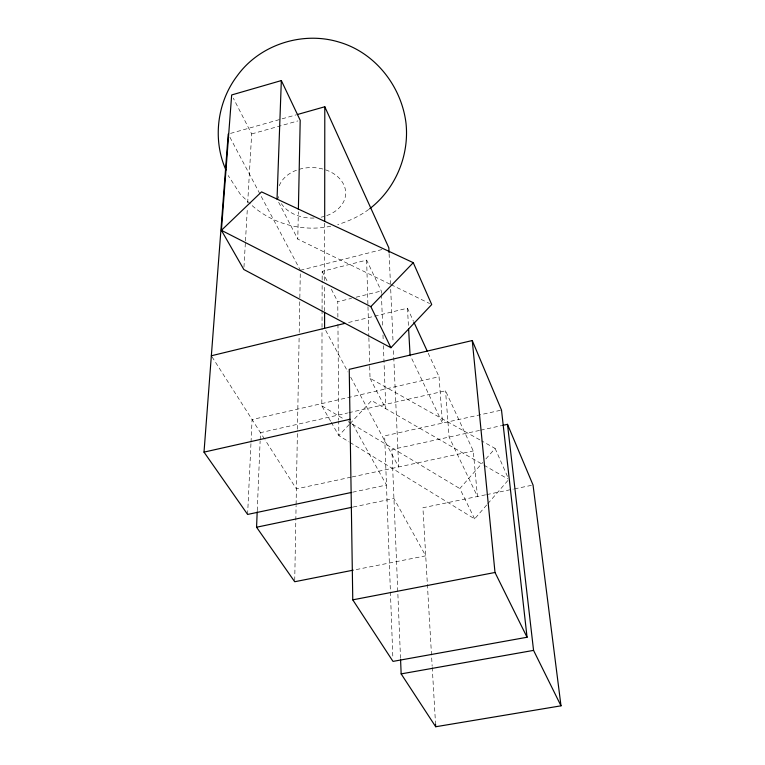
<?xml version="1.0" encoding="UTF-8"?>
<svg xmlns="http://www.w3.org/2000/svg" width="765" height="765" viewBox="0 0 765 765"><rect width="100%" height="100%" fill="white"/><g stroke="black" fill="none" stroke-linecap="round" stroke-linejoin="round"><path stroke-width="0.57" stroke-dasharray="3.83 2.87" d="M324.599 311.269L324.628 285.288M324.628 280.564L324.685 222.414M330.623 421.238L321.816 405.842L322.027 328.491M322.027 327.296L322.075 310.638M322.075 309.443L322.151 280.889M322.161 279.694L322.18 271.365L366.636 260.119L381.305 290.996L381.391 293.377M294.726 580.539L296.084 505.56M296.103 504.365L297.442 430.36M297.461 429.165L299.125 337.183M299.211 332.412L299.823 298.962M299.842 297.767L300.339 270.294L260.645 195.314M389.959 284.14L297.786 239.091L298.34 211.762M257.241 510.685L260.129 440.956M260.186 439.779L260.473 432.684L347.673 412.957M247.611 514.443L250.968 443.27M251.025 442.084L252.087 419.555L439.043 376.734L442.476 423.112L410.585 356.165M243.959 267.119L245.402 242.151M245.469 240.956L247.401 207.669M247.678 202.907L251.666 133.942L233.287 98.121M349.997 442.447L474.644 518.89L487.066 504.556M487.841 503.657L508.017 480.372M474.644 518.89L459.813 488.558L482.811 462.423M485.88 458.924L495.118 448.433L481.606 440.86M349.232 424.499L338.847 435.61L348.983 441.826M350.035 423.647L371.608 400.564L482.964 464.613M368.72 209.438C359.426 216.342 348.725 221.228 337.671 224.575M230.523 133.406L296.055 114.893M251.666 133.942L297.948 120.918M300.339 270.294L381.936 249.553M337.891 317.14L337.767 301.735L351.518 298.35M356.098 297.212L381.305 290.996M348.544 322.495L407.458 308.209L413.377 321.051M348.83 412.689L445.536 390.81L473.248 450.948L477.446 496.504L449.122 437.054L445.536 390.81M500.348 410.336L384.652 435.868L392.856 657.814M479.483 430.437L391.919 449.524L400.525 658.378M480.649 430.188L501.668 425.608M351.02 477.169L296.38 488.892L264.967 439.712M352.177 476.92L473.248 450.948M352.627 492.201L386.468 485.029L351.747 422.395M353.191 507.023L393.937 498.503L425.723 555.83L354.367 569.935M485.546 494.831L422.911 507.75L432.168 666.21M486.712 494.592L513.353 489.093M514.51 488.854L531.885 485.268M330.776 226.191C302.911 232.254 272.101 223.925 251.102 204.685M391.03 284.666L429.576 303.504M369.696 366.387L370.04 378.331L480.563 440.277M483.996 465.216L507.769 478.88M321.816 405.842L343.141 418.627M348.218 421.668L351.269 423.494M352.282 424.106L459.813 488.558M250.241 203.863L240.315 194.243L228.171 175.52M211.982 356.767L264.327 438.708M331.216 422.27L338.847 435.61L338.732 421.391M325.699 330.384L347.903 371.943M350.686 377.145L398.68 466.946L393.363 348.62M229.902 137.231L260.09 194.253M278.67 202.256L297.786 239.091M370.04 378.331L385.818 408.74L383.399 345.704M322.18 271.365L328.089 282.887M331.312 289.17L337.767 301.735M428.19 353.172L439.043 376.734M495.118 448.433L507.855 477.341M432.235 667.405L435.572 724.379M407.458 308.209L408.424 325.527M389.098 253.731L390.485 284.57M390.705 289.313L393.095 342.691M381.439 294.563L382.72 327.869M382.988 335.003L383.217 340.951M366.636 260.119L367.946 305.493M367.975 306.689L368.835 336.533M368.873 337.728L369.658 365.192M337.948 324.245L338.723 420.215M279.244 185.799A33.851 25.255 0.9 0 1 335.72 175.099A33.851 25.255 0.9 0 1 321.09 217.184M314.08 218.044A33.851 25.255 0.9 0 1 281.224 203.385M278.862 198.298A33.851 25.255 0.9 0 1 278.403 196.529"/><path stroke-width="1.15" d="M324.58 328.309L324.599 312.445M324.685 221.219L324.8 106.765L297.212 114.568M298.388 209.39L300.205 120.277L281.338 80.574L231.671 94.956L221.41 230.322L243.825 269.5L390.925 347.712L431.718 304.547L413.263 262.682L261.553 191.872L221.41 230.322L370.834 306.641L390.925 347.712M277.035 199.091L281.338 80.574M353.191 570.164L294.707 581.735L256.562 527.228L257.193 511.861M351.46 492.45L247.611 514.443L204.006 452.125L228.228 134.057M370.834 306.641L413.263 262.682M369.629 208.788C395.476 188.945 409.428 155.639 406.014 123.28C401.51 86.273 375.127 52.45 338.885 42.046C302.395 30.935 259.67 44.666 237.303 75.725C217.088 102.214 212.354 139.613 225.991 170.098M211.341 355.773L345.082 323.337M472.254 340.549L349.242 369.342L352.77 599.846L392.99 661.39L527.056 637.255L501.505 410.088L472.254 340.549L495.003 572.478L527.056 637.255M204.006 452.125L350.007 419.268M502.835 425.35L507.501 424.336L533.042 485.029L560.994 705.818L435.706 726.75L401.156 673.889L400.573 659.573M256.562 527.228L352.024 507.262M352.77 599.846L495.003 572.478M401.156 673.889L533.559 650.384L560.994 705.818M413.875 322.122L427.195 351.039M324.8 106.765L388.83 247.803L389.05 252.546M507.501 424.336L533.559 650.384M435.572 724.379L435.706 726.75M408.615 328.988L410.078 355.103"/></g></svg>
